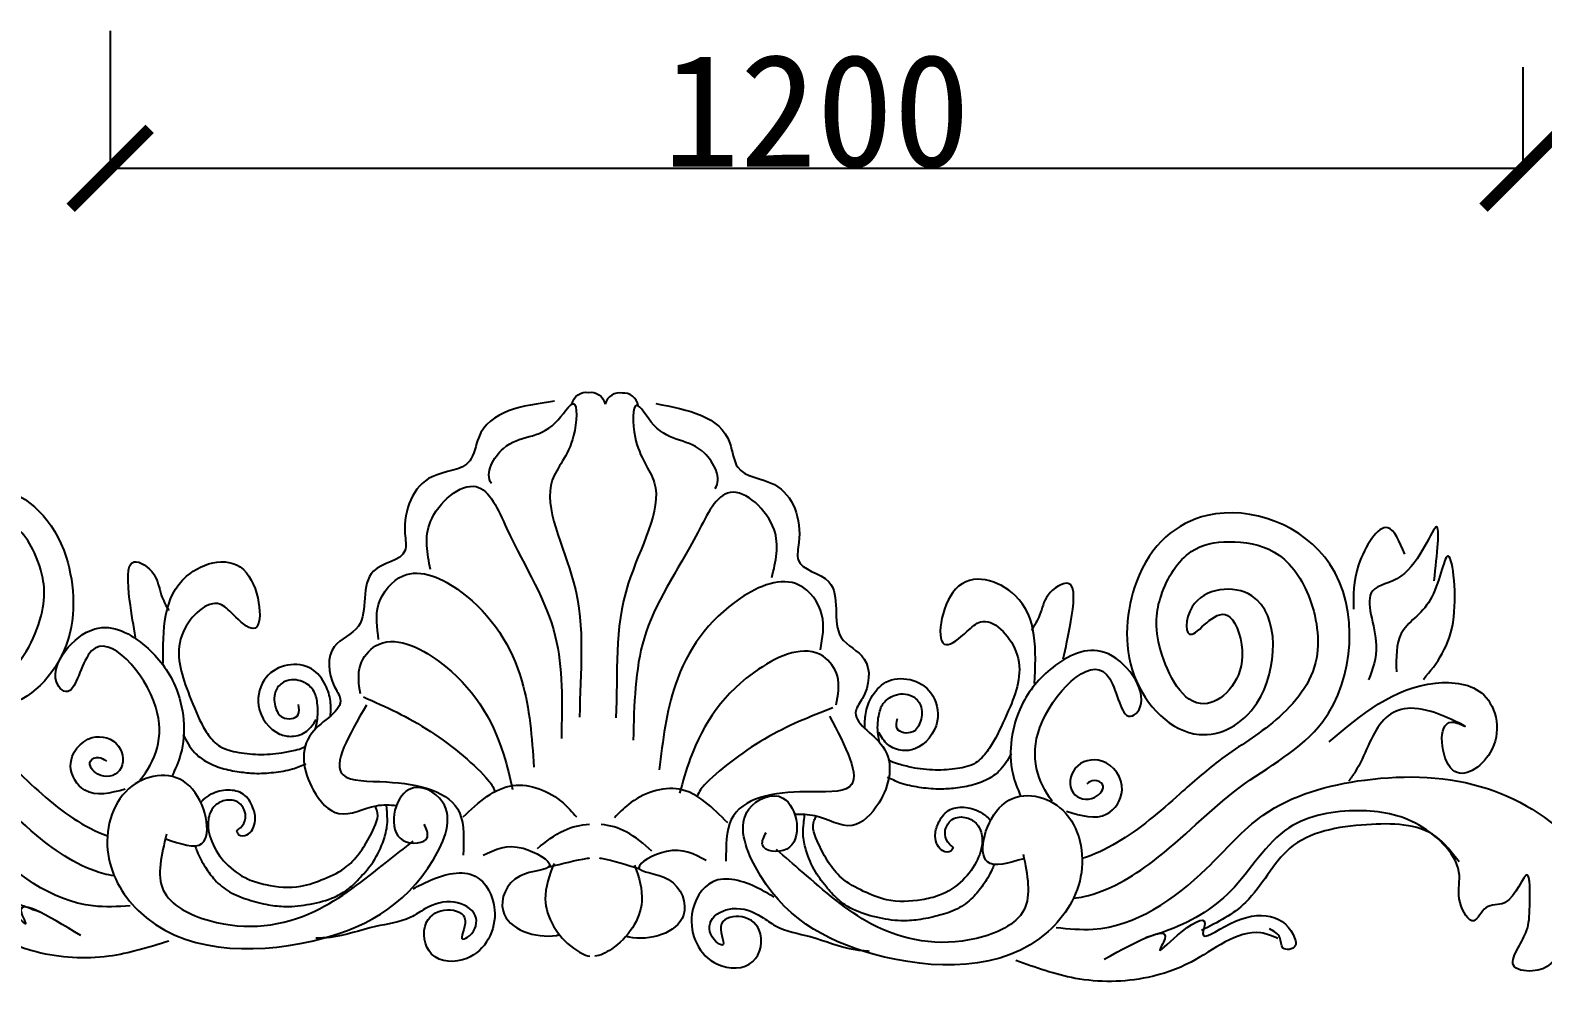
# Model space of a CAD drawing. Extents: x 3172 to 33391, y 13916 to 34175.
# Drawn here: x 20667 to 22007, y 18772 to 19630 of the extents above; entities that cross this region are included whole.
import ezdxf

# ---------------------------------------------------------------- set-up
doc = ezdxf.new("R2010")
doc.units = 0
doc.layers.get('0').update_dxf_attribs({"linetype": 'CONTINUOUS'})
doc.layers.get('DEFPOINTS').update_dxf_attribs({"linetype": 'CONTINUOUS'})
doc.dimstyles.new('ISO-25', dxfattribs={"dimtxt": 2.5, "dimasz": 2.5, "dimexe": 1.25, "dimexo": 0.625, "dimtad": 1, "dimdec": 4, "dimdsep": 46, "dimlunit": 6, "dimtxsty": 'Standard', "dimcen": 2.5, "dimadec": 0, "dimazin": 0, "dimtfac": 1, "dimtdec": 4, "dimtmove": 0, "dimatfit": 3, "dimfxl": 1, "dimtolj": 1, "dimtzin": 0, "dimarcsym": 0})

# ---------------------------------------------------------------- blocks, each defined once
blk = doc.blocks.new('A$C152673AD')
at = {"linetype": 'Continuous', "extrusion": (0, 0, -1)}
for centre, start_param, end_param in [((1074.53115, 859.51844), 4.9355054788, 6.4402269414), ((1078.29933, 859.51844), 6.126143673, 7.6308651355)]:
    blk.add_ellipse(centre, major_axis=(0, 13.78634), ratio=0.9547244094, start_param=start_param, end_param=end_param, dxfattribs=at)
at = {"linetype": 'Continuous'}
for centre, start_param, end_param in [((1103.81567, 858.92581), 6.126143673, 7.6308651355), ((1107.57977, 858.75086), 4.9355054788, 6.4402269414)]:
    blk.add_ellipse(centre, major_axis=(0.64005, 13.77148), ratio=0.9547244094, start_param=start_param, end_param=end_param, dxfattribs=at)
for points, knots in [([(1046.28758, 865.21424), (1017.48564, 861.15006), (980.27302, 855.89908), (973.4382, 803.20825), (926.60364, 804.43311), (910.16404, 763.01045), (917.93501, 724.23989), (869.17599, 720.21491), (886.09294, 664.66948), (843.84062, 650.76844), (845.92945, 618.97711), (864.46479, 593.05171), (817.33405, 572.45973), (825.73649, 524.56734), (855.06682, 491.54933), (883.2678, 508.32381), (900.49272, 507.53177), (906.40687, 507.03779)], [0, 0, 0, 0, 22.4654363606, 29.0257364792, 39.9630731733, 56.3076123384, 60.7741305468, 70.8060130596, 85.5868549027, 93.9599648057, 104.1111574954, 107.743275257, 119.5488183404, 134.1721717338, 143.3802155649, 153.7368428343, 159.1680382813, 159.1680382813, 159.1680382813, 159.1680382813]), ([(990.3815, 792.41146), (984.40087, 801.47983), (1004.98738, 838.72871), (1039.73564, 829.18095), (1067.54552, 875.98387), (1065.08037, 821.98494), (1027.00813, 787.37646), (1078.78588, 692.82242), (1068.62549, 625.21706), (1068.62549, 585.33702)], [0, 0, 0, 0, 9.6218825948, 25.0715891514, 32.0480949465, 40.2681677133, 53.1358032013, 80.0626172802, 114.877888544, 114.877888544, 114.877888544, 114.877888544]), ([(1188.52316, 787.80948), (1194.91836, 796.59042), (1176.08337, 834.75489), (1140.92931, 826.83066), (1115.3223, 874.87422), (1115.27782, 820.81907), (1151.70226, 784.48035), (1095.59056, 692.43212), (1102.60132, 624.42795), (1100.74984, 584.59091)], [0, 0, 0, 0, 9.6218825948, 25.0715891514, 32.0480949465, 40.2681677133, 53.1358032013, 80.0626172802, 114.877888544, 114.877888544, 114.877888544, 114.877888544]), ([(1136.05733, 863.12928), (1164.63953, 857.73231), (1201.56823, 850.75935), (1205.94945, 797.80802), (1252.79037, 796.8572), (1267.28914, 754.71598), (1257.72658, 716.34801), (1306.24616, 710.06366), (1286.76868, 655.36352), (1328.33007, 639.51584), (1324.76754, 607.85577), (1305.04856, 582.81886), (1351.17247, 560.06097), (1340.55562, 512.61032), (1309.72401, 480.98961), (1282.33222, 499.05527), (1265.0891, 499.06378), (1259.1584, 498.84489)], [0, 0, 0, 0, 22.4654363606, 29.0257364792, 39.9630731733, 56.3076123384, 60.7741305468, 70.8060130596, 85.5868549027, 93.9599648057, 104.1111574954, 107.743275257, 119.5488183404, 134.1721717338, 143.3802155649, 153.7368428343, 159.1680382813, 159.1680382813, 159.1680382813, 159.1680382813]), ([(656.12101, 444.45581), (653.0797, 444.98502), (628.4148, 450.35187), (576.0745, 484.81447), (518.983, 553.15478), (418.15415, 608.16868), (413.22966, 766.40879), (548.21992, 810.46491), (618.92992, 746.53507), (625.23041, 641.02851), (559.07781, 579.0433), (484.10483, 621.90541), (485.36477, 735.98443), (570.45273, 721.7481), (568.13693, 663.57331), (533.39832, 722.233), (506.78558, 652.23854), (556.55766, 599.48518), (598.13935, 675.97757), (592.69524, 721.59955), (570.916, 760.04672), (532.47179, 768.77297), (489.85897, 763.92494), (457.89943, 727.08086), (442.48435, 657.33673), (486.39253, 604.55016), (530.09657, 577.06511), (572.30822, 535.52178), (609.15974, 499.98914), (639.9891, 483.80359), (650.24661, 479.90774)], [172.8628841392, 172.8628841392, 172.8628841392, 172.8628841392, 196.5319320631, 366.3449800695, 616.2198880526, 858.8322950787, 1218.4274042659, 1530.8064697366, 1747.71637213, 1903.5175479659, 2052.7376029322, 2164.90746286, 2334.3921355943, 2441.5406095616, 2509.6185225818, 2582.6042128833, 2623.2480685576, 2695.2742289079, 2789.6606526459, 2891.2700209159, 3027.6052534343, 3139.7751133621, 3266.3752367057, 3403.5447716537, 3540.5410187085, 3696.5113649357, 3845.7319146416, 3956.0262607631, 4127.0455359295, 4209.3820495993, 4209.3820495993, 4209.3820495993, 4209.3820495993]), ([(936.42002, 716.14266), (933.62737, 730.36935), (927.37065, 762.24326), (980.64018, 807.37105), (1013.21764, 727.73255), (1054.55443, 666.13502), (1053.10455, 597.86189), (1052.43705, 566.42962)], [0, 0, 0, 0, 12.3301255878, 27.6247910457, 41.1089771915, 71.9997188226, 98.3553948859, 98.3553948859, 98.3553948859, 98.3553948859]), ([(1238.88558, 709.1177), (1242.33571, 723.19939), (1250.06547, 754.74845), (1198.9485, 802.30069), (1162.70885, 724.26052), (1118.55688, 664.64852), (1116.83552, 596.38169), (1116.04303, 564.95233)], [0, 0, 0, 0, 12.3301255878, 27.6247910457, 41.1089771915, 71.9997188226, 98.3553948859, 98.3553948859, 98.3553948859, 98.3553948859]), ([(1506.26893, 424.71055), (1509.33153, 425.098), (1534.219, 429.31396), (1588.10283, 461.30944), (1648.30555, 526.92551), (1751.57978, 577.19897), (1763.84546, 735.03983), (1631.04612, 785.31554), (1557.44434, 724.73744), (1546.25236, 619.63716), (1609.45589, 554.64756), (1686.33796, 593.98274), (1690.37564, 707.99725), (1604.71849, 697.72658), (1604.33095, 639.50701), (1641.75546, 696.49066), (1665.08992, 625.33615), (1612.92236, 574.9504), (1574.93677, 653.29079), (1582.49306, 698.61083), (1606.03379, 736.00542), (1644.84167, 742.93743), (1687.18346, 736.11628), (1717.398, 697.82816), (1729.5585, 627.44357), (1683.24698, 576.75241), (1638.31404, 551.32602), (1594.2192, 511.78721), (1555.75777, 478.00377), (1524.21022, 463.26696), (1513.7829, 459.85153)], [172.8628841392, 172.8628841392, 172.8628841392, 172.8628841392, 196.5319320631, 366.3449800695, 616.2198880526, 858.8322950787, 1218.4274042659, 1530.8064697366, 1747.71637213, 1903.5175479659, 2052.7376029322, 2164.90746286, 2334.3921355943, 2441.5406095616, 2509.6185225818, 2582.6042128833, 2623.2480685576, 2695.2742289079, 2789.6606526459, 2891.2700209159, 3027.6052534343, 3139.7751133621, 3266.3752367057, 3403.5447716537, 3540.5410187085, 3696.5113649357, 3845.7319146416, 3956.0262607631, 4127.0455359295, 4209.3820495993, 4209.3820495993, 4209.3820495993, 4209.3820495993]), ([(1799.60434, 729.7827), (1794.97655, 740.70409), (1783.4071, 768.00752), (1753.2578, 718.53108), (1753.83991, 693.22677), (1754.12127, 680.99581)], [0, 0, 0, 0, 8.2214108088, 20.5534965947, 32.0909577038, 32.0909577038, 32.0909577038, 32.0909577038]), ([(1825.50683, 705.95623), (1828.14038, 729.9763), (1833.78224, 781.43468), (1807.63135, 705.61439), (1757.29428, 700.99676), (1780.22679, 652.35436), (1771.0377, 627.84849), (1767.4071, 618.16623)], [0, 0, 0, 0, 13.9741795914, 29.9369970565, 38.4029055632, 52.47353875, 61.6639845495, 61.6639845495, 61.6639845495, 61.6639845495]), ([(675.32939, 656.03184), (673.53525, 665.77741), (669.95761, 685.21072), (665.52316, 732.98689), (694.55406, 712.99552), (696.48673, 694.5988), (702.13512, 684.32677), (704.65026, 679.75279)], [0, 0, 0, 0, 9.8796856964, 19.7007426207, 25.9007935747, 31.556711011, 36.0968548522, 36.0968548522, 36.0968548522, 36.0968548522]), ([(699.71668, 632.8431), (699.5651, 662.36504), (699.30822, 712.39547), (781.82429, 736.36253), (791.06235, 648.845), (762.6811, 674.74822), (744.29219, 694.3153), (706.02846, 658.2096), (717.55266, 616.4029), (727.89567, 592.17123), (731.85884, 582.88628)], [0, 0, 0, 0, 23.3458651826, 39.5639231379, 54.0635061298, 60.5498660649, 65.0472251346, 77.2814937503, 91.6971120094, 100.6521262523, 100.6521262523, 100.6521262523, 100.6521262523]), ([(1816.05105, 618.73326), (1827.92354, 633.04609), (1850.20822, 659.91128), (1838.63759, 755.79091), (1826.88448, 681.54427), (1791.44306, 664.93145), (1791.86387, 637.90065), (1792.05685, 625.50408)], [0, 0, 0, 0, 18.0294081841, 33.8412342602, 46.0618785811, 57.746909982, 67.6452252842, 67.6452252842, 67.6452252842, 67.6452252842]), ([(890.55275, 653.99765), (889.07605, 664.53919), (885.98249, 686.62274), (916.27543, 723.05197), (981.40718, 691.82722), (1022.09174, 625.74147), (1026.29515, 566.9923), (1028.15438, 541.00673)], [0, 0, 0, 0, 9.042083331, 18.9423281514, 35.0989340206, 63.3879307938, 85.8245928474, 85.8245928474, 85.8245928474, 85.8245928474]), ([(1471.4664, 614.91869), (1472.98841, 644.40176), (1475.56774, 694.36632), (1394.25334, 722.13845), (1380.96213, 635.14418), (1410.51537, 659.70183), (1429.79288, 678.39409), (1466.3391, 640.55088), (1452.88639, 599.32428), (1441.42955, 575.59892), (1437.03959, 566.50799)], [0, 0, 0, 0, 23.3458651826, 39.5639231379, 54.0635061298, 60.5498660649, 65.0472251346, 77.2814937503, 91.6971120094, 100.6521262523, 100.6521262523, 100.6521262523, 100.6521262523]), ([(1281.81822, 644.91024), (1283.78274, 655.37186), (1287.89823, 677.28798), (1259.32922, 715.08432), (1192.81805, 686.91706), (1149.10925, 622.7914), (1142.18286, 564.30073), (1139.11922, 538.4295)], [0, 0, 0, 0, 9.042083331, 18.9423281514, 35.0989340206, 63.3879307938, 85.8245928474, 85.8245928474, 85.8245928474, 85.8245928474]), ([(1496.90396, 636.95022), (1499.14862, 646.60198), (1503.62461, 665.84824), (1510.27235, 713.36702), (1480.34463, 694.74501), (1477.55995, 676.45784), (1471.44076, 666.45912), (1468.71598, 662.00685)], [0, 0, 0, 0, 9.8796856964, 19.7007426207, 25.9007935747, 31.556711011, 36.0968548522, 36.0968548522, 36.0968548522, 36.0968548522]), ([(679.1028, 529.48388), (692.57977, 545.51321), (711.57025, 592.31884), (636.22112, 678.8773), (620.90614, 598.73061), (592.48777, 623.01056), (636.22112, 678.8773), (685.22853, 651.30681), (716.52487, 610.98493), (721.3281, 563.43181), (710.39688, 539.01439), (707.29159, 532.69184)], [0, 0, 0, 0, 17.5728178538, 37.3742712812, 47.5422123419, 54.1716603344, 71.8226351433, 86.5323349323, 99.3748713571, 116.7152392291, 122.9085416749, 122.9085416749, 122.9085416749, 122.9085416749]), ([(874.36431, 605.97641), (873.05501, 614.69445), (870.60928, 630.97943), (896.33338, 662.35569), (963.69913, 629.30316), (996.64047, 575.09686), (1006.81163, 531.71115), (1009.26802, 521.23328)], [0, 0, 0, 0, 7.3980950778, 13.8193632902, 31.5715380616, 61.0080877533, 70.3807046773, 70.3807046773, 70.3807046773, 70.3807046773]), ([(1295.75977, 596.18922), (1297.4724, 604.83707), (1300.67154, 620.99094), (1276.43186, 653.52765), (1207.60425, 623.6383), (1172.18183, 571.01979), (1160.00739, 528.15308), (1157.0672, 517.80054)], [0, 0, 0, 0, 7.3980950778, 13.8193632902, 31.5715380616, 61.0080877533, 70.3807046773, 70.3807046773, 70.3807046773, 70.3807046773]), ([(1487.25946, 510.7139), (1474.5412, 527.35163), (1457.74422, 574.98845), (1537.03069, 657.95539), (1548.60824, 577.1841), (1578.1232, 600.11851), (1537.03069, 657.95539), (1486.79612, 632.68986), (1453.66153, 593.86444), (1446.65577, 546.58559), (1456.44159, 521.687), (1459.25, 515.2271)], [0, 0, 0, 0, 17.5728178538, 37.3742712812, 47.5422123419, 54.1716603344, 71.8226351433, 86.5323349323, 99.3748713571, 116.7152392291, 122.9085416749, 122.9085416749, 122.9085416749, 122.9085416749]), ([(1732.44224, 563.23483), (1761.02208, 587.37684), (1801.39755, 621.48287), (1877.55771, 613.10787), (1888.77998, 555.29857), (1834.17437, 518.07517), (1826.78905, 589.82471), (1864.22654, 571.32312), (1810.7503, 600.27418), (1773.89247, 586.11346), (1763.54519, 547.16319), (1751.71862, 531.17866), (1749.73467, 528.49721)], [0, 0, 0, 0, 32.435728477, 45.8227916054, 60.8232231761, 71.8555430529, 84.2130628065, 87.6037058942, 97.2288403446, 110.7914126957, 125.4972297421, 128.461433194, 128.461433194, 128.461433194, 128.461433194]), ([(877.06238, 603.15174), (896.72565, 594.41349), (936.08397, 576.92287), (981.4636, 538.18489), (991.99769, 523.89039), (993.56182, 519.20577)], [0, 0, 0, 0, 163.7603562168, 327.785335117, 364.2924072635, 364.2924072635, 364.2924072635, 364.2924072635]), ([(879.75829, 595.76184), (864.34622, 569.58848), (839.36382, 527.16243), (910.80791, 529.70244), (968.00085, 516.60079), (966.01818, 476.40121), (965.35167, 462.88743)], [0, 0, 0, 0, 19.0550519819, 30.8875498248, 52.2698777618, 63.0979583059, 63.0979583059, 63.0979583059, 63.0979583059]), ([(1292.93346, 593.49286), (1272.88571, 585.67692), (1232.7578, 570.03242), (1185.62865, 533.44302), (1174.44227, 519.65299), (1172.66234, 515.04604)], [0, 0, 0, 0, 163.7603562168, 327.785335117, 364.2924072635, 364.2924072635, 364.2924072635, 364.2924072635]), ([(1289.89737, 586.23608), (1304.07769, 559.37543), (1327.06348, 515.83528), (1255.81434, 521.68944), (1198.07481, 511.25716), (1198.18903, 471.00889), (1198.22742, 457.47874)], [0, 0, 0, 0, 19.0550519819, 30.8875498248, 52.2698777618, 63.0979583059, 63.0979583059, 63.0979583059, 63.0979583059]), ([(701.98478, 477.42673), (714.92669, 472.88888), (747.77472, 461.37131), (730.53796, 541.03177), (661.47724, 531.76571), (641.5283, 465.60134), (692.47138, 377.02278), (828.69827, 373.01127), (928.14048, 423.73789), (962.12119, 508.23046), (908.63885, 535.99165), (894.45201, 469.4458), (938.2402, 473.67635), (932.84793, 485.99398), (931.02387, 490.16071)], [0, 0, 0, 0, 9.8545457574, 25.0119541588, 40.6369915892, 58.3446877363, 75.9956389246, 123.5530854016, 162.5927175212, 177.5931490918, 187.2182835422, 200.4728629455, 207.1029974875, 210.4923218053, 210.4923218053, 210.4923218053, 210.4923218053]), ([(965.35167, 496.87866), (979.21754, 509.70968), (1005.61737, 534.13921), (1047.84377, 517.41854), (1061.97866, 501.16175), (1065.7027, 496.87866)], [0, 0, 0, 0, 15.7350259645, 29.9585883506, 35.0464822567, 35.0464822567, 35.0464822567, 35.0464822567]), ([(1199.80551, 491.43331), (1186.55028, 504.89424), (1161.31309, 530.52308), (1118.35595, 515.78085), (1103.48156, 500.19782), (1099.56268, 496.09224)], [0, 0, 0, 0, 15.7350259645, 29.9585883506, 35.0464822567, 35.0464822567, 35.0464822567, 35.0464822567]), ([(1461.98533, 459.77521), (1448.8467, 455.84309), (1415.49938, 445.86295), (1436.41588, 524.63729), (1504.97196, 512.17498), (1521.82762, 445.15579), (1466.82709, 359.03785), (1330.56085, 361.35517), (1233.58092, 416.64383), (1203.55953, 502.6229), (1258.27304, 527.87116), (1269.35511, 460.73843), (1225.81055, 466.99733), (1231.76886, 479.05134), (1233.78441, 483.1289)], [0, 0, 0, 0, 9.8545457574, 25.0119541588, 40.6369915892, 58.3446877363, 75.9956389246, 123.5530854016, 162.5927175212, 177.5931490918, 187.2182835422, 200.4728629455, 207.1029974875, 210.4923218053, 210.4923218053, 210.4923218053, 210.4923218053]), ([(1031.26229, 468.84597), (1038.66759, 474.79508), (1051.99462, 485.50147), (1069.61125, 490.05402), (1077.31222, 490.37979)], [0, 0, 0, 0, 8.5450367685, 15.3781821162, 15.3781821162, 15.3781821162, 15.3781821162]), ([(1132.6645, 466.49084), (1125.54339, 472.77733), (1112.72779, 484.0909), (1095.3415, 489.45641), (1087.66396, 490.13936)], [0, 0, 0, 0, 8.5450367685, 15.3781821162, 15.3781821162, 15.3781821162, 15.3781821162]), ([(702.66824, 481.42812), (698.12326, 463.35707), (688.92509, 426.78476), (757.29117, 393.09664), (831.60475, 403.54453), (885.12792, 447.12664), (913.21522, 469.09668), (921.0792, 475.24793)], [0, 0, 0, 0, 14.4156182591, 29.1744234336, 57.7144751168, 80.8457521138, 89.840510818, 89.840510818, 89.840510818, 89.840510818]), ([(983.06073, 462.88743), (993.60662, 467.91454), (1012.32962, 476.83957), (1056.42497, 449.30611), (1007.87631, 449.93235), (989.48479, 402.13818), (1031.11681, 388.31972), (1049.83385, 392.15975), (1050.73002, 392.37358)], [0, 0, 0, 0, 90.1880899431, 160.1184139758, 230.4458865765, 313.3022164349, 442.7645441705, 449.3928053753, 449.3928053753, 449.3928053753, 449.3928053753]), ([(1180.53746, 458.3009), (1170.23633, 463.81219), (1151.94787, 473.59684), (1106.62179, 448.14026), (1155.14717, 446.51189), (1171.29996, 397.9154), (1129.0713, 386.04466), (1110.55271, 390.74951), (1109.66744, 391.00472)], [0, 0, 0, 0, 90.1880899431, 160.1184139758, 230.4458865765, 313.3022164349, 442.7645441705, 449.3928053753, 449.3928053753, 449.3928053753, 449.3928053753]), ([(1045.99289, 455.57798), (1041.69114, 445.03504), (1032.0607, 418.21867), (1051.96649, 385.93855), (1072.6995, 374.13016), (1077.53316, 373.34264)], [11.3944617291, 11.3944617291, 11.3944617291, 11.3944617291, 90.2602563591, 211.9053778089, 250.6665120744, 250.6665120744, 250.6665120744, 250.6665120744]), ([(1041.57439, 452.45708), (1053.32057, 455.49117), (1065.73859, 458.69879), (1076.77136, 460.32845), (1077.3688, 460.4059)], [0, 0, 0, 0, 10.6018235603, 11.2082090376, 11.2082090376, 11.2082090376, 11.2082090376]), ([(1121.60265, 450.59837), (1110.00999, 454.17452), (1097.75428, 457.95521), (1086.80906, 460.09532), (1086.21586, 460.20042)], [0, 0, 0, 0, 10.6018235603, 11.2082090376, 11.2082090376, 11.2082090376, 11.2082090376]), ([(1461.48838, 463.80401), (1465.18949, 445.54144), (1472.67982, 408.58153), (1402.82344, 378.10372), (1329.07506, 391.99045), (1277.63295, 438.01045), (1250.59592, 461.26079), (1243.02601, 467.7705)], [0, 0, 0, 0, 14.4156182591, 29.1744234336, 57.7144751168, 80.8457521138, 89.840510818, 89.840510818, 89.840510818, 89.840510818]), ([(626.69563, 391.70645), (597.01341, 409.68377), (563.71439, 429.85164), (581.5471, 396.17139), (560.80222, 420.27894), (535.18576, 437.56742), (544.20811, 408.59117), (500.33956, 445.18454), (465.12749, 438.0815), (456.54914, 411.04721), (462.95088, 407.34576), (471.17041, 408.28291), (470.62274, 420.57214), (477.75582, 423.61672), (481.75143, 425.32215)], [0, 0, 0, 0, 16.6053921884, 18.6287698839, 24.5309520425, 32.4660771602, 35.0588249703, 42.6895177978, 60.7123583712, 62.4124370294, 64.4284541653, 66.1292719841, 68.9591113645, 72.5629620298, 72.5629620298, 72.5629620298, 72.5629620298]), ([(1117.33381, 453.92104), (1121.14144, 443.18975), (1129.51652, 415.95519), (1108.13355, 384.63403), (1086.87468, 373.80093), (1082.00966, 373.23867)], [11.3944617291, 11.3944617291, 11.3944617291, 11.3944617291, 90.2602563591, 211.9053778089, 250.6665120744, 250.6665120744, 250.6665120744, 250.6665120744]), ([(473.74383, 417.2715), (478.80139, 419.12249), (494.32445, 424.80371), (522.18074, 412.68611), (550.29845, 390.25359), (594.5421, 372.75815), (648.95887, 369.58189), (687.16412, 381.52478), (704.7286, 387.0154)], [0, 0, 0, 0, 4.8058548133, 14.7504936203, 25.3006879714, 37.606136269, 57.2109827005, 73.8939368862, 73.8939368862, 73.8939368862, 73.8939368862]), ([(1533.21363, 370.65196), (1563.69846, 387.23186), (1597.89789, 405.83203), (1578.52076, 373.01601), (1600.36249, 396.13446), (1626.75398, 412.21502), (1616.39609, 383.68889), (1661.91623, 418.20614), (1696.76057, 409.476), (1704.07457, 382.07259), (1697.50789, 378.67235), (1689.34073, 379.99009), (1690.45835, 392.24064), (1683.47431, 395.6131), (1679.56218, 397.50219)], [0, 0, 0, 0, 16.6053921884, 18.6287698839, 24.5309520425, 32.4660771602, 35.0588249703, 42.6895177978, 60.7123583712, 62.4124370294, 64.4284541653, 66.1292719841, 68.9591113645, 72.5629620298, 72.5629620298, 72.5629620298, 72.5629620298]), ([(1687.18739, 389.08846), (1682.22122, 391.17226), (1666.97866, 397.56802), (1638.58982, 386.75676), (1609.46098, 365.65383), (1564.45278, 350.23132), (1509.94722, 349.58485), (1472.33764, 363.28859), (1455.04701, 369.58875)], [0, 0, 0, 0, 4.8058548133, 14.7504936203, 25.3006879714, 37.606136269, 57.2109827005, 73.8939368862, 73.8939368862, 73.8939368862, 73.8939368862])]:
    blk.add_open_spline(points, degree=3, knots=knots, dxfattribs=at)
for points, knots in [([(847.92247, 586.28386), (848.16654, 590.66612), (848.51845, 600.00028), (843.9009, 615.31475), (831.65521, 630.86665), (809.43784, 633.58912), (787.78234, 622.10592), (779.63422, 592.84625), (796.10954, 570.65775), (814.66818, 567.20801), (827.73058, 571.41992), (832.86815, 579.35569), (835.36215, 583.20805)], [0.5060689769, 0.5060689769, 0.5060689769, 0.5060689769, 4.3095840693, 8.6227762067, 14.2956233949, 20.823017325, 27.4143383282, 34.9643981274, 44.2723670029, 47.6632850118, 51.8724159699, 55.8433911011, 55.8433911011, 55.8433911011, 55.8433911011]), ([(834.29879, 574.36947), (835.04206, 576.68221), (836.84968, 584.33906), (836.99713, 596.27514), (833.7051, 609.96701), (822.5619, 618.44569), (808.42057, 619.37333), (797.56211, 608.87616), (797.86306, 595.45891), (804.0719, 582.11548), (821.53709, 584.26804), (820.07795, 593.10997), (819.5234, 596.4704)], [37.5064996794, 37.5064996794, 37.5064996794, 37.5064996794, 39.6338752653, 44.3941342718, 47.8522826522, 51.4305644113, 56.2587245001, 59.5482486647, 63.6750973365, 67.1334475035, 71.4123843833, 74.035583678, 74.035583678, 74.035583678, 74.035583678]), ([(1321.25884, 575.29031), (1321.21849, 579.67918), (1321.3003, 589.0196), (1326.62387, 604.10319), (1339.57837, 619.06979), (1361.89818, 620.75786), (1382.99721, 608.28166), (1389.77812, 578.67525), (1372.29044, 557.27556), (1353.59165, 554.69115), (1340.73888, 559.50496), (1335.97527, 567.67068), (1333.66282, 571.63468)], [0.5060689769, 0.5060689769, 0.5060689769, 0.5060689769, 4.3095840693, 8.6227762067, 14.2956233949, 20.823017325, 27.4143383282, 34.9643981274, 44.2723670029, 47.6632850118, 51.8724159699, 55.8433911011, 55.8433911011, 55.8433911011, 55.8433911011]), ([(1334.31469, 562.75626), (1333.67959, 565.10102), (1332.2294, 572.83353), (1332.63626, 584.76359), (1336.5604, 598.28786), (1348.08522, 606.24005), (1362.25436, 606.51017), (1372.61377, 595.52019), (1371.69023, 582.13138), (1364.8686, 569.0906), (1347.52218, 572.05168), (1349.39024, 580.81634), (1350.10021, 584.1474)], [37.5064996794, 37.5064996794, 37.5064996794, 37.5064996794, 39.6338752653, 44.3941342718, 47.8522826522, 51.4305644113, 56.2587245001, 59.5482486647, 63.6750973365, 67.1334475035, 71.4123843833, 74.035583678, 74.035583678, 74.035583678, 74.035583678]), ([(731.85884, 582.88628), (734.05559, 578.80788), (738.54162, 570.47933), (748.41198, 558.33048), (765.3162, 553.77771), (784.14318, 551.68554), (801.93703, 552.69547), (815.03679, 555.68286), (822.38021, 557.32459), (825.0428, 559.2289), (825.60607, 559.69949)], [0, 0, 0, 0, 4.1049050336, 8.3826881253, 13.4310610448, 19.4518896961, 25.8360980109, 29.5095626714, 31.8318613358, 32.4960939385, 32.4960939385, 32.4960939385, 32.4960939385]), ([(717.26067, 569.89894), (720.23777, 564.15898), (725.16748, 554.65434), (737.94769, 545.16973), (751.54039, 539.55063), (766.28679, 536.74066), (781.69384, 534.95379), (797.52646, 536.08881), (813.05686, 538.25777), (822.16696, 542.24106), (826.01694, 543.92442)], [0, 0, 0, 0, 5.6122001915, 9.2931020258, 14.0390277354, 18.8856647131, 22.9592387564, 28.1757318457, 33.3693690961, 37.1706929255, 37.1706929255, 37.1706929255, 37.1706929255]), ([(1437.03959, 566.50799), (1434.65586, 562.53597), (1429.788, 554.42466), (1419.36426, 542.74716), (1402.26689, 538.9841), (1383.36309, 537.76826), (1365.6353, 539.6032), (1352.68837, 543.19554), (1345.42908, 545.17643), (1342.85778, 547.2023), (1342.31696, 547.69853)], [0, 0, 0, 0, 4.1049050336, 8.3826881253, 13.4310610448, 19.4518896961, 25.8360980109, 29.5095626714, 31.8318613358, 32.4960939385, 32.4960939385, 32.4960939385, 32.4960939385]), ([(1451.01906, 552.85691), (1447.77868, 547.26136), (1442.41302, 537.99583), (1429.20625, 529.11479), (1415.36734, 524.13281), (1400.50639, 522.01048), (1385.03299, 520.94084), (1369.27014, 522.80968), (1353.85718, 525.69732), (1344.94183, 530.09926), (1341.17415, 531.95955)], [0, 0, 0, 0, 5.6122001915, 9.2931020258, 14.0390277354, 18.8856647131, 22.9592387564, 28.1757318457, 33.3693690961, 37.1706929255, 37.1706929255, 37.1706929255, 37.1706929255]), ([(764.67904, 484.4756), (765.26497, 483.13771), (766.8831, 479.44297), (774.34095, 480.28167), (779.47186, 485.74303), (782.13141, 494.69732), (779.53418, 506.26563), (771.85714, 518.61208), (756.44796, 521.61319), (743.98987, 518.39178), (736.19813, 513.38681), (733.59765, 510.41276), (733.00389, 509.64391)], [0, 0, 0, 0, 1.2015881968, 3.3183359348, 5.3723647013, 7.7896082923, 11.113407683, 15.5119819108, 19.7454081842, 24.4185294898, 27.0738138753, 27.9348804352, 27.9348804352, 27.9348804352, 27.9348804352]), ([(764.67904, 484.4756), (765.88886, 485.34134), (769.59412, 487.99282), (774.905, 496.96912), (768.57772, 511.35556), (754.50231, 512.65612), (743.49781, 506.51897), (737.70271, 492.08859), (742.17069, 473.28083), (754.50758, 454.31082), (772.16352, 441.63689), (795.18038, 435.11799), (818.80614, 432.93988), (842.77135, 441.78728), (861.82749, 450.62655), (875.32441, 466.1464), (884.33382, 482.08356), (891.95536, 497.61768), (888.07245, 504.89389), (887.53984, 505.89196)], [0, 0, 0, 0, 1.3409676181, 4.1069314358, 8.4590160159, 12.3366932575, 15.6746734072, 19.2804599585, 25.071109126, 31.7493151055, 39.0726604259, 44.0155780663, 53.5144333138, 60.10352695, 67.0573118992, 72.3462117607, 77.8786505169, 84.0647940616, 85.04824295, 85.04824295, 85.04824295, 85.04824295]), ([(728.04406, 471.16558), (728.50678, 469.44478), (730.68056, 462.72208), (736.61354, 452.48328), (745.67286, 439.77391), (758.55732, 429.31479), (775.21538, 423.13521), (791.85854, 418.77317), (810.37663, 416.70489), (830.19364, 419.03011), (849.30314, 423.97707), (864.28463, 432.61803), (875.23041, 443.92654), (886.99367, 457.4768), (894.6728, 473.74982), (898.57509, 488.52052), (898.26199, 498.75821), (897.80864, 504.34423), (897.62659, 506.58742)], [39.5472486294, 39.5472486294, 39.5472486294, 39.5472486294, 41.1028989887, 45.7263456323, 49.9140705714, 54.9163022824, 60.3439091801, 65.942214493, 70.6010163227, 77.2810552532, 84.0717553545, 88.4792002419, 92.7163919133, 98.0707239882, 104.3939138068, 108.3717459194, 111.3033534561, 113.2705919096, 113.2705919096, 113.2705919096, 113.2705919096]), ([(1435.66347, 454.73064), (1435.12135, 453.03318), (1432.63781, 446.41865), (1426.23588, 436.46634), (1416.59628, 424.19127), (1403.24013, 414.3416), (1386.31314, 408.94205), (1369.48541, 405.3574), (1350.89127, 404.15107), (1331.20358, 407.39382), (1312.34436, 413.22263), (1297.78018, 422.5498), (1287.37122, 434.3543), (1276.24974, 448.43607), (1269.33438, 465.04805), (1266.12205, 479.98399), (1266.91011, 490.19611), (1267.6223, 495.75506), (1267.9083, 497.98738)], [39.5472486294, 39.5472486294, 39.5472486294, 39.5472486294, 41.1028989887, 45.7263456323, 49.9140705714, 54.9163022824, 60.3439091801, 65.942214493, 70.6010163227, 77.2810552532, 84.0717553545, 88.4792002419, 92.7163919133, 98.0707239882, 104.3939138068, 108.3717459194, 111.3033534561, 113.2705919096, 113.2705919096, 113.2705919096, 113.2705919096]), ([(1399.68593, 469.72713), (1398.51761, 470.64811), (1394.93944, 473.46876), (1390.05102, 482.68194), (1397.03939, 496.75911), (1411.16, 497.4048), (1421.86771, 490.76337), (1426.98661, 476.07951), (1421.65028, 457.49946), (1408.44598, 439.12266), (1390.22067, 427.2821), (1366.92599, 421.83882), (1343.22458, 420.75991), (1319.69596, 430.71038), (1301.07074, 440.42483), (1288.30891, 456.55456), (1280.04911, 472.8928), (1273.15699, 488.76401), (1277.37351, 495.85211), (1277.95189, 496.82438)], [0, 0, 0, 0, 1.3409676181, 4.1069314358, 8.4590160159, 12.3366932575, 15.6746734072, 19.2804599585, 25.071109126, 31.7493151055, 39.0726604259, 44.0155780663, 53.5144333138, 60.10352695, 67.0573118992, 72.3462117607, 77.8786505169, 84.0647940616, 85.04824295, 85.04824295, 85.04824295, 85.04824295]), ([(1399.68593, 469.72713), (1399.03851, 468.41789), (1397.25059, 464.80226), (1389.83973, 465.9863), (1384.9679, 471.67998), (1382.72693, 480.74809), (1385.85843, 492.18334), (1394.1004, 504.16006), (1409.63229, 506.44255), (1421.92739, 502.64622), (1429.47836, 497.28491), (1431.93797, 494.19334), (1432.49539, 493.39775)], [0, 0, 0, 0, 1.2015881968, 3.3183359348, 5.3723647013, 7.7896082923, 11.113407683, 15.5119819108, 19.7454081842, 24.4185294898, 27.0738138753, 27.9348804352, 27.9348804352, 27.9348804352, 27.9348804352])]:
    blk.add_open_spline(points, degree=3, knots=knots)
for points in [[(670.3563, 417.85168), (637.73793, 417.85168), (539.88283, 476.17651), (491.81363, 525.92412), (403.40074, 561.09056), (294.38674, 558.51742), (209.40733, 507.05434), (141.59546, 435.00606), (78.93387, 429.00198), (50.60743, 445.29863), (39.44853, 465.88388), (41.16522, 434.14832), (83.2258, 386.97385), (141.59546, 388.68926), (176.78897, 417.85168), (186.23108, 447.01409), (186.23108, 413.56307), (200.82357, 383.54298), (211.12412, 381.82751), (214.55761, 392.97787), (211.98247, 407.55905), (212.84082, 427.28657), (217.13275, 456.44899), (222.28303, 422.99796), (247.17598, 398.98189), (264.34351, 403.2705), (260.91002, 418.70941), (254.04295, 434.14832), (252.32626, 456.44899), (255.75974, 483.89594), (274.64407, 458.1644), (290.95325, 453.01811), (301.25381, 441.01008), (314.12941, 456.44899), (315.8462, 480.46506), (353.61484, 523.35098), (407.69267, 533.64361), (468.63747, 515.6315), (517.56502, 457.30672), (574.21799, 418.70941), (590.52708, 412.70539)], [(666.01841, 521.30209), (630.2205, 520.47025), (617.73294, 542.09887), (636.88064, 567.05492), (660.1909, 559.56809), (661.02333, 537.93948), (641.87563, 534.61205), (635.21558, 546.2582), (642.70816, 549.58563), (649.3682, 546.2582)], [(1499.94989, 501.93347), (1535.67058, 499.44056), (1549.14881, 520.46611), (1531.18037, 546.2842), (1507.54767, 539.88766), (1505.712, 518.32102), (1524.68457, 514.10822), (1531.87812, 525.43261), (1524.54811, 529.1043), (1517.74076, 526.08966)], [(1490.81386, 398.796), (1523.39706, 397.28165), (1623.85445, 451.00054), (1674.18141, 498.46284), (1764.13162, 529.48667), (1872.90861, 521.85519), (1955.40714, 466.50232), (2019.80096, 391.38347), (2082.11624, 382.47672), (2111.16872, 397.44071), (2123.27129, 417.4857), (2120.08308, 385.86406), (2075.87773, 340.69317), (2017.65064, 345.11662), (1983.84899, 375.88149), (1975.77096, 405.45083), (1974.21795, 372.03587), (1958.24748, 342.72562), (1947.87838, 341.49022), (1944.96627, 352.78797), (1948.21558, 367.23387), (1948.27404, 386.97997), (1945.34064, 416.3102), (1938.6429, 383.13435), (1912.66182, 360.29986), (1895.7119, 365.38087), (1899.85846, 380.64373), (1907.4349, 395.74718), (1910.18508, 417.9441), (1908.02955, 445.52086), (1887.97097, 420.6938), (1871.44045, 416.31023), (1860.59352, 404.79336), (1848.44857, 420.81339), (1847.84861, 444.88328), (1812.11172, 489.47641), (1758.57005, 502.26857), (1696.85473, 487.10533), (1645.27214, 431.11497), (1586.88833, 395.18946), (1570.31808, 389.94909)], [(1847.54868, 456.91827), (1827.10787, 479.33437), (1765.72965, 489.91477), (1697.73344, 469.03299), (1658.55334, 421.05262), (1619.59098, 396.24548)], [(921.16529, 433.09113), (936.03792, 440.52171), (976.19404, 444.23703), (993.2976, 414.51459), (968.75772, 371.41709), (937.52514, 375.13235), (933.06337, 403.36868), (951.65416, 414.51459), (967.2705, 404.8548), (965.03957, 388.50746), (970.98866, 391.47969), (976.19404, 409.31315), (957.60325, 421.20214), (931.57615, 415.25767), (918.93435, 407.82703), (887.70177, 399.65336), (847.54565, 389.99358), (834.90395, 389.25055)], [(1240.98283, 425.66315), (1226.47121, 433.77621), (1186.53087, 439.35182), (1168.06585, 410.45548), (1190.57841, 366.26516), (1221.9498, 368.5264), (1227.71767, 396.52514), (1209.66439, 408.52213), (1193.61642, 399.59776), (1195.086, 383.16448), (1189.28132, 386.4097), (1184.90949, 404.46559), (1204.03219, 415.47866), (1229.75525, 408.33226), (1242.03844, 400.32272), (1272.85787, 390.70785), (1312.52222, 379.19418), (1325.1158, 377.86505)]]:
    blk.add_spline(points, degree=3)
blk = doc.blocks.new('_ARCHTICK')
at = {"color": 0, "linetype": 'ByBlock', "const_width": 0.15}
blk.add_lwpolyline([(-0.5, -0.5), (0.5, 0.5)], dxfattribs=at)
blk = doc.blocks.new('*D162')
at = {"color": 0, "lineweight": -2}
for p, q in [((20738.3, 19629), (20738.3, 19506)), ((21989.7, 19596.9), (21989.7, 19506)), ((20738.3, 19507.3), (21989.7, 19507.3))]:
    blk.add_line(p, q, dxfattribs=at)
at = {"layer": 'DEFPOINTS', "color": 0}
for p in [(20738.3, 19629.6), (21989.7, 19597.5), (21989.7, 19507.3)]:
    blk.add_point(p, dxfattribs=at)
at = {"color": 0, "lineweight": -2, "xscale": 70, "yscale": 70, "zscale": 70, "rotation": 180}
blk.add_blockref('_ARCHTICK', (20738.3, 19507.3), dxfattribs=at)
at = {"color": 0, "lineweight": -2, "xscale": 70, "yscale": 70, "zscale": 70}
blk.add_blockref('_ARCHTICK', (21989.7, 19507.3), dxfattribs=at)
at = {"color": 0, "insert": (21364, 19557.9), "char_height": 100, "attachment_point": 5}
blk.add_mtext('\\A1;1200', dxfattribs=at)

msp = doc.modelspace()

# ---------------------------------------------------------------- block references
msp.add_blockref('A$C152673AD', (20085.54474, 18435.4989))

# ---------------------------------------------------------------- dimensions: what is measured, and where the dimension line sits
dim = msp.add_linear_dim(base=(21989.69483, 19507.26759), p1=(20738.34356, 19629.63199), p2=(21989.69483, 19597.53309), text='1200', dimstyle='ISO-25', override={"dimtxt": 100, "dimasz": 70, "dimblk1": 'ARCHTICK', "dimblk2": 'ARCHTICK', "dimsah": 1})
dim.commit()
dim.dimension.update_dxf_attribs({"geometry": '*D162', "text_midpoint": (21364.01919, 19557.89259)})

doc.saveas('drawing.dxf')
